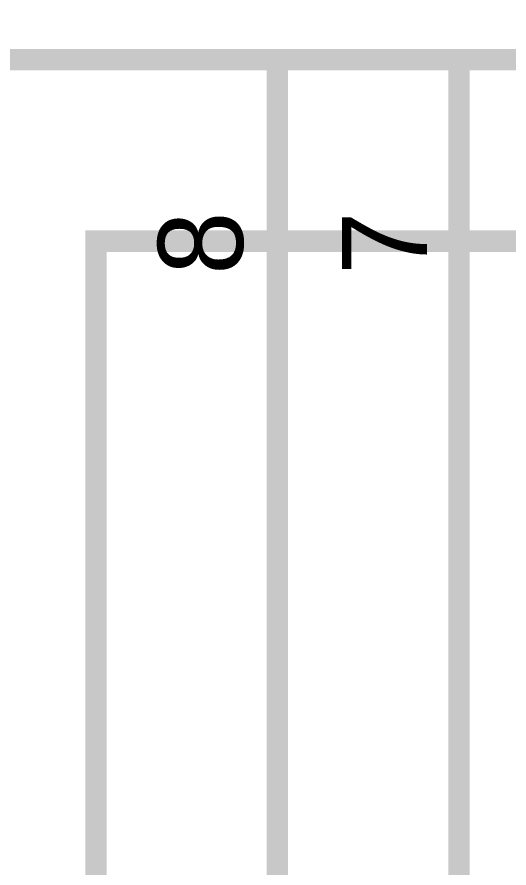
# Model space of a CAD drawing. Header units: inches. Extents: x 0 to 569, y 0 to 432.
# Drawn here: x 42.08 to 48.97, y 113.14 to 125.05 of the extents above; entities that cross this region are included whole.
import ezdxf

# ---------------------------------------------------------------- set-up
doc = ezdxf.new("R2010")
doc.units = ezdxf.units.IN
doc.layers.add('Sheet', color=255, linetype='Continuous')

msp = doc.modelspace()

# ---------------------------------------------------------------- linework, layer by layer
at = {"layer": 'Sheet'}
for points in [[(35.57, 139.7, 0.3, 0.3, 0), (60.97, 139.7, 0.3, 0.3, 0), (60.97, 124.458, 0.3, 0.3, 0), (35.57, 124.458, 0.3, 0.3, 0), (35.57, 139.7, 0.3, 0.3, 0)], [(35.57, 139.7, 0.0991, 0.0991, 0), (35.57, 124.458, 0.0991, 0.0991, 0), (60.97, 124.458, 0.0991, 0.0991, 0), (60.97, 139.7, 0.0991, 0.0991, 0), (35.57, 139.7, 0.0991, 0.0991, 0), (35.57, 139.7, 0.0991, 0.0991, 0)]]:
    msp.add_lwpolyline(points, format="xyseb", close=True, dxfattribs=at)
for points in [[(45.727, 124.458, 0.3, 0.3, 0), (45.727, 119.373, 0.3, 0.3, 0)], [(48.27, 124.458, 0.3, 0.3, 0), (48.27, 119.373, 0.3, 0.3, 0)], [(25.4, 88.9, 0.3, 0.3, 0), (43.185, 88.9, 0.3, 0.3, 0), (43.185, 121.915, 0.3, 0.3, 0), (53.342, 121.915, 0.3, 0.3, 0), (53.342, 119.373, 0.3, 0.3, 0)], [(45.727, 81.273, 0.3, 0.3, 0), (45.727, 106.673, 0.3, 0.3, 0), (45.727, 109.215, 0.3, 0.3, 0), (45.727, 119.373, 0.3, 0.3, 0)], [(50.8, 81.273, 0.3, 0.3, 0), (50.8, 91.43, 0.3, 0.3, 0), (48.27, 91.43, 0.3, 0.3, 0), (48.27, 104.13, 0.3, 0.3, 0), (48.27, 119.373, 0.3, 0.3, 0)]]:
    msp.add_lwpolyline(points, format="xyseb", dxfattribs=at)

# ---------------------------------------------------------------- texts
for s, p in [('8', (45.244, 121.444)), ('7', (47.823, 121.444))]:
    msp.add_text(s, height=1.191, rotation=90, dxfattribs=at).set_placement(p)

doc.saveas('drawing.dxf')
